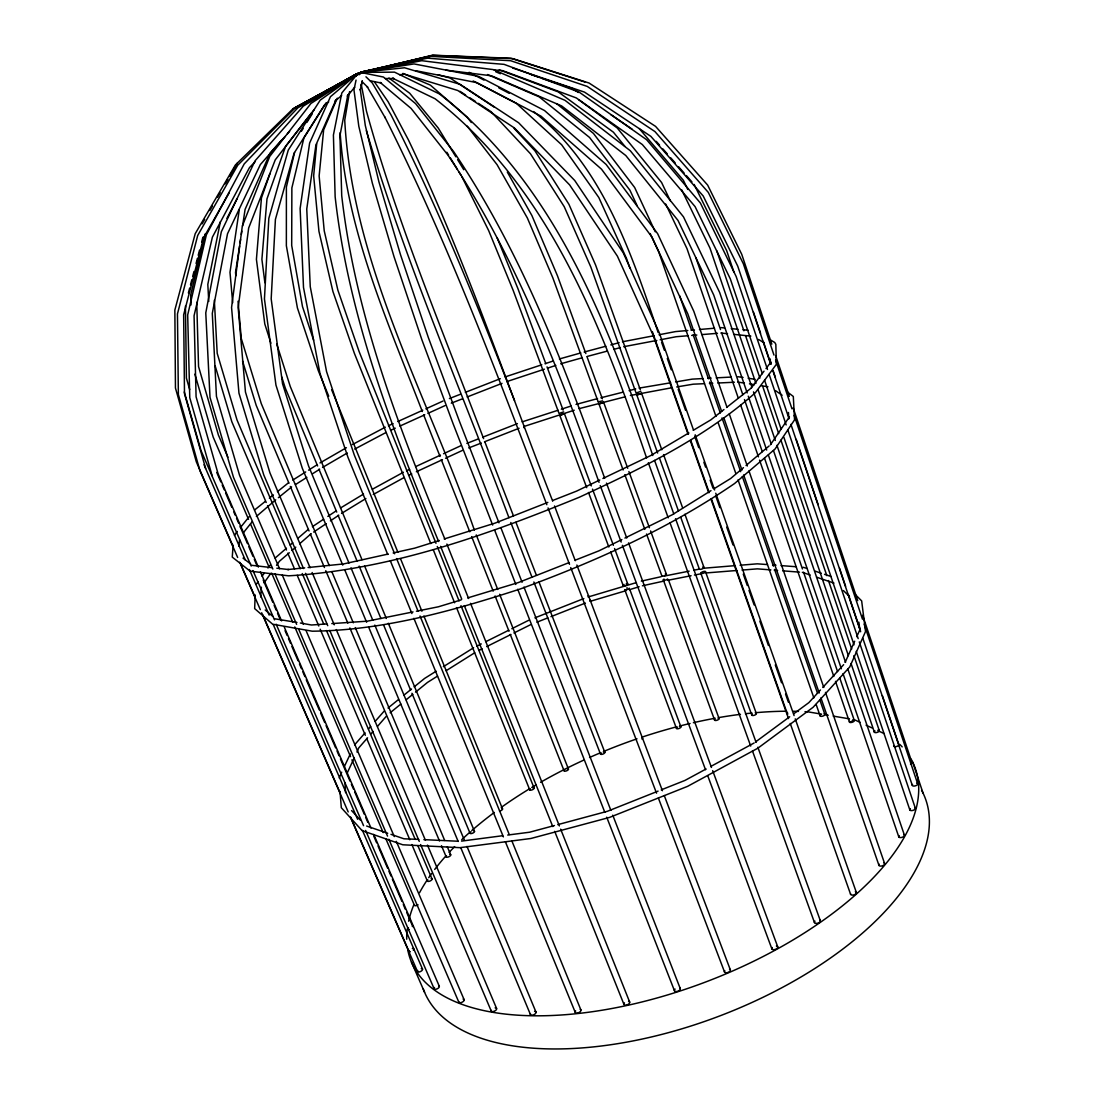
<?xml version="1.0" encoding="UTF-8"?>
<svg xmlns="http://www.w3.org/2000/svg" width="1104" height="1104" viewBox="0 0 1104 1104"><rect width="100%" height="100%" fill="white"/><g stroke="black" fill="none" stroke-linecap="round" stroke-linejoin="round"><path stroke-width="1.5" d="M260.696 596.947L261.372 587.204M255.162 594.918L254.665 608.608L272.647 624.202L312.197 631.198C383.681 630.467 452.902 610.719 520.426 588.915C595.318 561.536 668.569 528.719 734.56 483.538L775.077 449.011L794.549 419.851L793.307 396.474L786.917 391.603M564.42 413.683L559.797 415.435L564.42 413.683L591.289 485.912M339.245 777.989L341.688 772.179M316.682 143.879L313.66 175.922L318.946 231.329L332.911 291.456L354.37 353.308L430.822 543.61M238.795 546.301L239.582 539.856M233.137 545.169L232.254 557.12L250.125 571.141L288.53 575.819C389.684 569.968 486.312 535.205 579.324 497.242C641.272 468.538 703.745 438.454 755.274 392.831L776.374 364.334L775.836 344.351L774.746 342.488L770.413 339.922M239.32 209.429L229.991 272.274L232.682 302.744M239.568 246.082L235.525 272.467L235.828 275.848M240.065 242.742L240.575 239.402M241.321 234.407L241.817 231.067M242.576 226.058L245.088 209.387L270.135 153.042L281.368 140.332M349.568 91.604L344.738 120.17C352.466 265.319 427.745 395.536 474.361 530.113M220.372 221.697L207.814 284.404L208.753 301.42M362.236 80.978L361.312 85.532L361.325 84.773L366.418 110.993C397.15 222.994 442.538 330.206 483.607 438.633M362.153 81.075L360.249 90.086L360.249 89.272L365.286 125.428L378.948 181.967L400.476 254.61L428.352 337.562L459.568 421.645L498.967 522.841M356.054 80.081L353.97 89.921L358.814 126.311L372.352 183.195L394.004 256.625L421.935 339.894L453.178 423.936L492.66 525.062M641.59 393.355L636.815 395.053L641.59 393.355L661.807 449.77M205.178 233.924L190.73 294.823L191.033 304.939M294.561 152.559L286.391 187.004L286.364 245.737L297.404 307.906L318.311 370.696L328.73 396.212M640.872 391.327L636.097 393.038L590.806 266.989L564.254 206.724L530.486 153.801L491.059 111.683L478.336 103.348M226.927 218.385L237.043 198.734M188.384 292.974L189.667 288.047M190.523 284.763L191.848 279.698M192.689 276.414L193.973 271.501M196.084 263.456L197.395 258.377M198.209 255.245L199.534 250.18M201.632 242.135L202.915 237.208M584.872 82L510.959 58.264L432.464 55.2L362.429 72.271A3.119 2.443 78.8 0 0 359.766 73.706M771.806 344.131L741.722 254.279L707.65 185.086L655.569 126.38L589.039 83.021L512.863 58.65L432.878 55.379L362.443 72.188A3.119 2.484 81.8 0 0 360.042 73.223M269.997 173.563L261.441 197.989L256.418 259.357L264.781 323.927L270.935 343.192M234.448 535.343L237.263 531.438M337.258 98.201L323.651 129.817L319.139 175.922L324.217 230.764L337.852 290.076L359.076 351.458L435.983 543.306M845.126 662.4L854.689 641.231M856.745 636.691L860.168 629.142L859.933 630.467L858.857 622.214M347.153 773.117L354.163 758.062M356.965 752.045L358.703 747.974L367.563 737.803M344.572 766.107L350.313 753.935M603.695 402.463L598.989 404.036L603.64 402.311L627.734 468.303M602.591 400.876L598.368 401.842M229.094 193.007L203.536 237.871L183.65 314.806L184.492 393.714L205.62 468.455M202.101 223.864L204.682 219.42M209.829 210.519L212.41 206.075M217.557 197.188L220.138 192.745M225.285 183.857L227.866 179.414M229.577 176.447L237.305 163.116M301.392 131.252L303.214 128.326M306.843 122.475L312.308 113.712M326.246 102.631L303.931 137.876L291.87 187.915L291.691 245.447L302.496 306.622L313.619 340.184M770.385 444.884L789.415 416.829L788.794 418.899L788.477 412.496M264.077 582.857L270.77 573.418M276.524 565.331L279.395 561.287L289.345 552.773M256.197 584.361L258.157 581.629M262.076 576.191L264.035 573.473M267.955 568.022L269.914 565.303M752.072 386.911L764.023 371.179M766.01 368.557L770.992 362.015L770.371 364.127L770.288 358.993M314.185 109.613L275.255 159.859L248.676 227.976L238.16 307.712L245.447 392.017L269.914 472.816L310.114 567.773M311.273 113.243L285.591 146.308L266.989 198.872L261.896 259.316L264.891 282.762M243.584 532.501L252.112 521.792M256.376 516.451L275.724 499.836M240.506 527.422L249.187 516.686M354.619 744.814L365.065 732.877M354.674 87.202L347.332 96.2L347.87 94.778L339.949 135.654L341.716 195.67C355.364 315.468 399.193 428.628 444.953 539.249M563.675 411.861L559.052 413.462L513.139 290.311L488.686 230.653L461.803 176.516M356.123 75.583L341.798 93.012L333.408 135.047L335.147 196.802C348.588 317.041 392.624 430.588 438.661 541.54M370.889 733.994L373.097 731.455M377.527 726.363L386.386 716.192M368.432 729.04L370.668 726.487M375.153 721.381L384.123 711.155M285.094 136.454L260.365 164.565L227.521 233.744L212.299 313.426L216.439 396.35L239.568 475.327L279.602 568.808M287.344 133.901L289.593 131.335M820.451 689.972L808.846 702.641L793.79 713.722M822.77 687.447L843.649 664.663M255.397 161.419L249.449 167.656L212.396 237.153L194.069 315.744L196.084 396.805L218.081 473.754L258.364 567.083M751.079 388.222L751.617 387.752L726.584 407.459M291.925 550.51L295.789 547.142M299.639 543.761L311.231 533.646M275.172 558.017L286.46 548.233M290.214 544.976L292.726 542.795M297.749 538.448L308.168 529.478M341.619 95.524L335.147 101.057L335.947 99.912L315.91 145.038L306.76 209.015L310.252 286.681L326.563 371.62L354.246 454.889L394.625 553.78M300.205 105.418L356.371 74.092M357.254 73.94L330.455 96.71L309.617 143.065L300.122 208.477L303.503 287.454L319.953 373.29L347.912 457.194L387.752 554.512M743.461 467.668L730.641 478.515L713.86 488.865M746.028 465.488L769.102 445.975M390.154 712.756L400.835 704.076M406.175 699.743L412.855 694.319M415.518 692.153L427.538 682.382L437.543 676.103M278.36 497.697L291.608 486.974M388.042 707.995L398.489 699.55M403.705 695.327L411.544 688.993M414.152 686.881L424.598 678.436L436.135 671.204M254.596 509.979L265.319 501.368M269.348 498.139L273.364 494.909M277.394 491.68L288.517 482.765M723.948 409.543L710.769 419.906L693.243 430.325M755.509 741.971L789.691 716.758M328.675 101.954L324.521 104.949L294.078 153.208L275.407 219.42L271.184 298.867L282.541 383.737L308.527 465.902L348.974 563.012M356.84 74.092L320.229 100.119L288.254 150.13L268.824 218.344L264.449 298.963L275.959 385.13L302.289 468.206L342.751 565.096M523.917 427.731L523.931 426.875M313.633 532.059L326.204 523.655M330.4 520.853L338.776 515.251M341.564 513.388L365.893 498.539M312.391 526.677L323.624 519.211M327.833 516.41L336.265 510.807M340.487 508.006L363.533 494.081M356.509 74.216L310.942 103.445L269.749 156.395L242.314 226.099L231.564 307.478L238.961 393.19L263.787 474.982L303.503 568.56M849.997 722.43L853.751 720.029M295.486 484.559L306.871 477.356M312.57 473.74L319.677 469.241M322.534 467.434L347.263 453.013M292.808 480.061L305.698 471.946M308.554 470.152L317.152 464.743M320.008 462.935L346.38 447.727M446.113 670.721L474.692 652.781M443.353 666.692L473.644 647.731M710.99 490.645L672.239 514.768L624.919 538.062M357.02 73.816L303.352 106.081L255.079 160.784L221.311 231.812L205.772 312.915L210.008 397.343L233.496 477.37L272.854 569.043M688.855 432.92L650.877 455.483L602.894 478.487M356.344 74.161L297.928 107.778L244.232 163.889L206.393 234.779L187.68 314.971L189.764 397.702L212.161 475.824M322.975 93.233L325.915 91.563M334.691 86.54L356.647 73.968M754.142 742.978L710.659 766.521M292.643 109.144L356.399 74.506A3.119 2.429 56.6 0 1 359.407 73.996M295.858 107.254L356.164 74.175L294.216 108.882L237.746 165.2L197.713 235.456L177.454 313.936L178.365 394.514L199.893 470.525L237.65 557.465M373.249 494.495L404.105 477.549M372.393 489.238L403.415 472.264M706.118 768.977L684.977 780.418L661.227 789.871M354.715 449.066L386.014 432.506M352.369 444.567L385.31 427.193M479.136 650.366L482.172 648.862M486.712 646.585L510.931 634.496M513.953 632.978L530.61 624.671M476.693 646.213L481.275 643.936M485.857 641.645L508.765 630.232M511.814 628.714L528.609 620.338M621.869 539.566L598.961 550.827L575.225 560.183M599.803 479.978L576.592 491.114L552.607 500.526M406.507 470.842L409.584 469.407M415.766 466.564L440.468 455.138M443.56 453.716L460.547 445.864M408.659 475.327L411.723 473.906M416.346 471.767L442.469 459.664M445.547 458.243L462.452 450.418M388.429 425.771L393.121 423.66M397.799 421.535L422.763 410.233M425.882 408.825L443.035 401.042M390.609 430.312L395.26 428.186M399.924 426.075L424.778 414.8M427.883 413.393L444.967 405.637M658.067 791.126L607.407 811.288L557.755 824.647M568.891 562.667L518.245 582.608L467.737 597.899M534.916 617.854L583.837 598.561M536.861 622.201L547.819 617.881M550.951 616.653L585.382 603.074M466.868 443.394L477.922 439.075M482.655 437.225L517.39 423.632M468.745 447.948L481.33 443.035M484.477 441.793L519.073 428.269M547.819 502.403L495.061 523.117L444.208 538.959M449.397 398.558L460.534 394.211M465.308 392.348L500.319 378.7M451.301 403.153L462.397 398.834M467.158 396.971L502.016 383.364M505.094 376.919L541.816 364.775M545.003 363.727L552.994 361.077M559.383 358.966L580.828 352.921M506.819 381.598L544.382 369.191M547.653 368.115L555.823 365.41M560.722 363.796L582.222 357.765M522.178 421.866L558.086 410.246M561.343 409.184L571.141 406.01M576.026 404.423L597.54 398.627M523.848 426.517L574.232 410.219M579.117 408.646L625.402 396.75M439.282 540.491L414.676 548.164L393.162 552.938M461.21 599.872L438.398 606.786L416.429 611.23M588.639 596.836L636.415 582.595M641.355 581.118L661.13 576.702M590.143 601.349L626.092 590.654M629.363 589.688L639.161 586.762M642.431 585.796L664.166 581.021M554.456 825.53L529.63 832.209L507.702 835.052M584.154 352.038L605.82 346.242M610.816 344.903L619.137 342.668M587.204 356.44L607.117 351.141M613.755 349.375L620.393 347.594M600.866 397.785L622.463 392.32M629.114 390.637L635.766 388.953M630.37 395.494L671.756 387.766M362.181 71.857L425.482 57.242M359.117 73.954A3.119 2.705 80.6 0 1 362.043 72.34A3.119 0.745 76.2 0 1 362.83 72.091L431.14 56.373L510.628 60.706L587.245 86.416L654.92 131.555L708.285 192.386L743.337 263.746L773.959 355.06M388.194 554.042L343.51 563.951L308.057 567.525M361.905 71.953L393.01 65.122M362.167 71.926L427.565 58.153L504.045 64.349L579.2 92.156L646.585 139.697L700.405 203.053L736.147 276.497L767.473 369.467M413.048 611.92L367.397 621.166L331.807 623.608M361.546 72.077L379.804 68.448M664.429 576.04L689.144 571.141M694.085 570.161L699.039 569.181M667.52 580.359L691.076 575.722M694.444 575.06L701.178 573.735M622.477 341.771L654.037 335.713M659.019 334.76L675.634 331.573L687.792 330.51M361.877 72.036L421.756 60.692L493.143 69.58L565 100.326L630.343 150.779L683.5 216.881L719.656 292.477L751.824 386.98M623.705 346.711L656.811 340.446M660.123 339.811L676.214 336.72L688.247 335.726M639.078 388.111L670.652 382.784M675.634 381.943L692.249 379.127L702.779 378.562M676.724 386.938L693.284 384.178L704.462 383.681M361.753 72.119L369.937 70.766M362.071 72.077L414.028 63.922L478.612 76.383L544.479 110.51L606.124 164.455L657.625 233.662L693.823 311.314L727.025 407.404M461.541 841.11L502.568 835.728M361.712 72.229L404.602 67.772L460.037 84.318L518.632 122.779L574.729 180.49L623.236 252.816L659.171 332.525L693.478 429.925M304.676 567.856L287.785 569.554L288.475 569.54L276.828 568.201M399.565 74.727L404.657 74.216L457.774 90.5L514.436 127.995L569.636 184.92L617.398 256.156L652.988 334.954L688.013 434.107M691.132 330.234L694.471 329.944M699.481 329.503L714.509 328.205M691.684 335.437L696.831 335.023M701.992 334.595L717.462 333.311M703.979 568.201L734.919 565.662M740.08 565.234L757.275 563.827L767.473 564.586M706.243 572.935L736.934 570.478M742.04 570.078L757.385 568.85L770.868 569.899M326.715 623.953L311.466 625.002L300.329 623.015M707.802 378.299L711.155 378.12M716.192 377.858L731.276 377.071M709.444 383.433L712.77 383.281M717.752 383.033L734.367 382.232M361.298 72.395L394.514 72.146L439.447 93.95C554.015 182.381 607.807 322.865 652.795 455.538M385.489 78.55L393.949 78.522L392.555 78.205L435.086 98.767C548.536 186.88 601.735 326.301 646.585 457.925M418.747 839.399L403.954 838.792L390.982 834.348M423.881 839.633L458.119 841.248M447.023 56.663L450.432 56.828M772.565 564.972L775.974 565.22M781.066 565.607L796.357 566.752M774.235 570.161L777.602 570.437M782.653 570.823L799.503 572.148M494.164 69.952L502.679 70.656L576.316 97.939L642.335 144.541L695.078 206.6L730.324 278.898L762.353 373.649M721.188 327.626L724.541 327.957M731.262 328.619L737.969 329.268M743.006 329.765L748.043 330.248M720.898 333.022L727.55 333.712M734.201 334.402L750.817 336.127M251.878 565.331L271.846 567.635M445.699 70.118L491.418 75.79L561.632 105.929L625.789 155.526L678.008 220.441L713.722 295.003L747.173 392.927M737.983 376.726L743.075 377.485M748.153 378.258L754.943 379.265M803.16 567.263L806.914 568.422M737.693 382.067L744.413 383.116M749.45 383.902L754.487 384.689M761.208 385.738L767.929 386.773M275.006 618.82L296.948 622.449M821.542 714.136L808.211 711.887A269.928 125.994 -21 0 0 804.995 711.694M824.881 714.702L828.221 715.268M833.216 716.11L849.5 718.856M415.697 70.697L476.845 82.634L541.001 116.155L601.487 169.16L651.967 237.112L687.82 313.922L721.657 411.53M363.202 72.947L383.447 77.045L415.546 103.583L453.565 151.51C521.212 251.602 564.323 365.148 604.688 478.267M370.24 80.758L381.473 83.104L380.107 82.414L411.088 108.413L447.893 155.057C515.43 255.424 558.472 369.136 599.044 482.351M438.067 74.699L450.142 78.039L494.537 107.336M512.67 68.006L584.499 92.115L650.849 136.358L703.193 195.974L737.734 266.133L770.62 363.975M814.931 571.099L821.348 573.252M824.55 574.328L830.967 576.481M531.134 74.617L539.125 77.308M542.326 78.398L572.7 88.651L578.358 92.501M802.332 572.327L810.239 575.018M816.56 577.171L833.948 583.091M366.638 826.04L387.725 833.244M499.215 69.842L558.224 91.88L613.41 132.204L624.933 146.418M402.891 73.402L430.353 85.118L467.185 117.162L471.325 122.544M487.526 74.548L539.152 96.848L589.564 137.476L629.929 190.219L637.146 205.703M495.668 71.719L500.319 73.747M854.303 719.67L860.182 722.416M866.074 725.162L871.953 727.909M878.053 730.751L884.138 733.594M473.147 80.951L516.424 103.403L561.646 144.762L598.81 197.506L626.479 258.419L629.929 268.175M469.131 72.312L483.994 80.095M498.842 87.878L509.234 93.343M758.503 339.425L764.134 342.847M459.954 91.301L465.612 95.013M469.849 97.787L475.507 101.499M362.457 71.788L362.678 72.16A3.119 2.153 79.8 0 0 360.346 73.637M610.885 114.692L632.095 129.168M775.422 390.581L782.129 395.246M388.912 78.053L409.722 93.247L438.219 128.023L455.855 156.782M578.606 99.65L617.205 127.954L661.6 182.505L670.294 200.79M243.046 558.155L250.691 563.992M556.623 103.624L593.414 133.391L634.648 187.487L655.265 231.785M265.222 610.001L272.647 616.267M533.577 111.559C602.522 165.835 631.088 252.457 658.163 332.539M365.948 76.797L372.255 82.91L390.954 114.775C438.15 207.331 476.997 303.835 514.533 400.614M855.393 594.628L861.658 600.893L865.536 631.516L849.749 666.94L813.11 707.278L757.827 748.222L687.613 786.338L609.532 817.415L530.886 838.488L459.926 847.665L402.781 844.781L362.098 830.622L341.315 807.728L340.004 791.375M843.401 590.571L849.487 596.505M362.071 81.627L367.701 87.23L367.149 86.623L385.227 117.797L384.896 117.134C447.934 242.314 497.117 373.814 546.811 504.694M514.022 128.271L534.888 150.737L568.919 204.295L595.608 265.057L640.292 389.712M351.583 810.557L360.497 820.258M656.245 141.353L659.585 145.162M662.938 148.957L667.396 154.036M670.735 157.831L675.206 162.895M678.546 166.704L684.121 173.038M686.357 175.577L691.932 181.912M639.244 128.575L683.362 180.283L687.792 189.419M467.227 126.146L497.076 164.689L527.367 218.012L552.759 277.656L598.313 402.173M374.27 81.613L388.249 101.941L408.287 139.656C464.494 256.763 505.356 380.369 552.69 501.133M446.83 152.255L448.597 155.112M450.349 157.969L457.401 169.381M459.167 172.238L460.92 175.094M457.608 159.652L463.777 169.712M507.316 172.072L531.88 215.515L557.451 275.765L585.838 353.542M694.154 184.451L726.667 250.649L733.815 271.832M681.637 189.736L709.982 248.11L755.923 383.405M665.684 204.033L686.992 248.648L738.355 398.309M650.159 233.551L658.826 252.126L715.972 416.443M204.033 464.756L245.295 560.045M249.394 569.512L269.169 615.121M273.281 624.616L357.627 819.292M362.429 830.374L422.487 969.008M233.344 547.087L196.333 461.845L175.453 388.028L174.86 310.031L195.201 233.717L235.4 164.965L293.209 108.592L356.371 74.603A3.119 2.498 58.9 0 1 359.476 73.816M240.203 562.874L255.286 597.595M262.821 614.969L340.294 793.334M350.575 817.015L408.853 951.193M239.72 562.212L260.309 609.629M261.689 612.789L348.188 811.951M350.934 818.285L417.533 971.603M411.447 962.067L424.571 992.261M260.42 571.831L281.589 620.876M284.321 627.196L371.027 828.097M373.759 834.431L439.309 986.286M216.743 472.415L220.841 481.91M222.208 485.07L224.25 489.817M225.616 492.991L231.771 507.233M233.827 511.98L235.193 515.154M236.56 518.314L238.602 523.061M239.968 526.235L247.489 543.637M248.855 546.811L252.954 556.306M254.32 559.466L257.053 565.8M263.207 580.042L272.771 602.204M274.137 605.378L276.193 610.126M277.559 613.286L280.292 619.62M285.08 630.701L287.123 635.449M288.489 638.609L290.545 643.37M291.911 646.53L298.066 660.772M299.432 663.946L301.475 668.693M302.841 671.853L304.897 676.6M306.263 679.774L319.249 709.844M320.615 713.005L324.714 722.513M326.08 725.673L335.644 747.836M337.01 750.996L339.066 755.743M340.432 758.917L349.996 781.08M351.362 784.24L353.418 788.987M354.784 792.161L364.348 814.31M365.714 817.484L367.77 822.232M373.911 836.473L376.657 842.807M378.023 845.981L387.587 868.13M388.953 871.304L391.009 876.052M392.375 879.212L401.939 901.375M403.305 904.549L405.347 909.296M406.727 912.456L412.868 926.698A2.663 1.187 -25.4 0 0 412.303 926.311M251.215 566.048L201.011 450.556L184.285 391.934M252.94 570.547L274.51 619.882M276.179 624.229L363.561 825.682M365.617 830.443L434.12 988.742M274.896 573.776L296.603 624.353M298.646 629.087L387.532 836.114M388.884 839.275L458.781 1002.059M248.538 519.322L213.169 437.046L194.884 374.146M250.58 524.069L268.934 566.794M271.667 573.128L292.739 622.173M294.782 626.92L350.548 756.654M351.914 759.828L383.198 832.609M385.917 838.93L414.483 905.39M282.32 575.143L303.352 624.271M306.07 630.605L394.266 836.584M396.308 841.331L464.163 999.769M227.921 457.249L218.426 435.114L198.554 366.542L196.733 302.358M266.216 502.499L231.826 421.742L215.101 365.7M267.568 505.673L286.447 549.999M287.785 553.173L294.533 569.002M297.224 575.336L318.808 626.009M320.16 629.183L365.327 735.278M366.68 738.438L409.832 839.785M411.861 844.532L427.358 880.964M312.128 572.521L334.25 624.823M336.265 629.57L425.454 840.337M427.469 845.098L496.538 1008.325M305.518 573.321L327.736 625.664M329.751 630.425L419.272 841.4M420.61 844.574L491.28 1011.126M300.233 568.781L237.029 420.003L217.198 353.308L214.342 300.205M302.248 573.528L323.776 624.174M326.467 630.508L415.228 839.426M417.905 845.761L432.037 878.991M329.282 565.607L261.248 403.553L241.279 338.514L238.036 301.254M331.959 571.969L353.294 622.808M355.295 627.569L444.691 840.461M447.355 846.823L450.694 854.758M288.986 483.262L256.211 405.375L242.535 360.994M290.324 486.45L309.051 530.955M310.39 534.143L324.438 567.525M325.777 570.699L347.857 623.167M349.858 627.928L439.489 840.958M441.503 845.719L446.182 856.842M344.738 569.857L366.625 622.27M368.626 627.044L458.174 841.469M460.823 847.817L530.472 1014.604M350.962 567.787L372.835 620.324M374.822 625.099L464.329 840.034M466.978 846.395L535.937 1011.968M361.988 559.687L290.269 386.497L276.773 344.144M364.624 566.048L386.331 618.475M388.304 623.249L474.499 831.395M317.621 465.998L285.315 388.125L281.713 376.892M318.946 469.172L336.748 512.09M338.072 515.264L357.199 561.356M359.173 566.117L380.935 618.557M383.571 624.919L410.605 690.083M411.93 693.257L469.973 833.106M390.374 560.901L411.93 613.548M413.89 618.323L503.383 836.887M505.342 841.676L575.253 1012.368M497.214 237.967L517.845 288.434L545.818 363.671M331.614 389.671L397.895 552.262M400.49 558.638L421.935 611.23M423.895 616.018L502.527 808.887M396.584 558.569L418.071 611.202M420.031 615.991L509.248 834.5M511.856 840.889L580.897 1009.953M433.389 550.013L454.586 602.784M456.518 607.586L529.754 789.898M440.593 546.342L461.748 599.182M464.301 605.585L552.759 826.565M554.691 831.367L623.912 1004.295M437.267 546.508L459.057 600.866M460.975 605.654L534.046 787.925M446.872 544.065L468.607 598.52M470.525 603.322L559.383 825.944M560.653 829.159L629.694 1002.128M422.321 411.53C387.559 321.347 346.504 230.391 340.156 132.687M423.591 414.745L440.041 456.435M441.296 459.65L469.78 531.811M471.67 536.613L493.184 591.137M495.089 595.953L509.013 631.24M510.269 634.441L564.061 770.744M476.266 534.929L497.725 589.467M499.629 594.269L568.45 769.088M494.537 529.879L515.844 584.444M517.721 589.26L604.84 812.378M606.717 817.195L674.392 990.55M500.843 527.657L522.095 582.263M523.972 587.093L610.885 810.364M612.748 815.18L680.285 988.66M484.849 441.848L513.443 515.83M515.927 522.275L536.434 575.35M538.918 581.78L604.813 752.279M508.93 517.666C460.892 388.925 405.554 262.573 366.349 130.7M510.807 522.482L531.976 577.171M533.853 581.987L600.493 754.073M554.525 505.963L575.281 560.722M576.868 565.041L662.428 790.712M664.263 795.556L730.268 969.643M548.039 507.923L569.498 564.323M570.727 567.553L656.535 793.183M658.37 798.026L724.569 972.086M547.018 366.873L563.095 410.095M592.489 489.127L613.382 545.307M614.569 548.509L627.707 583.823M629.832 589.55L680.864 726.763M559.797 415.435L586.707 487.651M588.501 492.467L608.842 547.018M610.636 551.834L623.194 585.534M676.462 728.419L624.726 589.646A2.415 0.787 -20.3 0 0 627.017 589.619A2.415 0.787 -20.3 0 0 629.252 588.156M606.469 483.11L626.755 538.034M628.549 542.892L711.473 767.432M712.673 770.661L777.699 946.749M600.245 485.581L621.179 542.078M622.38 545.307L705.511 769.709M707.899 776.167L771.889 948.916M598.989 404.036L623.125 469.987M624.823 474.651L644.846 529.396M646.544 534.032L661.876 575.943M663.325 579.904L714.647 720.194M587.024 356.785L602.37 398.834M628.894 471.518L649.414 527.726M650.587 530.941L666.416 574.301M668.527 580.069L719.09 718.621M654.548 460.396L673.799 513.884M675.551 518.742L756.102 742.371M757.855 747.242L820.313 920.639M648.338 462.783L668.224 517.817M669.976 522.675L750.706 746.069M752.459 750.927L814.462 922.53M663.545 454.6L682.603 507.799M684.922 514.243L703.979 567.428M705.497 571.637A2.456 0.814 -19.4 0 1 702.199 573.528A2.456 0.814 -19.4 0 1 701.799 572.176A2.456 0.814 -19.4 0 1 705.497 571.637L756.337 713.529M636.815 395.053L657.653 453.054M659.392 457.884L678.491 511.055M680.809 517.486L699.329 569.043M700.833 573.252L751.783 715.061M695.189 434.797L714.633 489.983M715.765 493.226L794.093 715.613M795.239 718.856L856.4 892.543M661.586 342.268L664.442 350.368M667.299 358.483L671.301 369.826M678.16 389.284L685.584 410.371M694.72 436.315L698.722 447.658M703.869 462.259L705.58 467.116M710.148 480.102L713.005 488.203M715.861 496.317L719.863 507.661M726.722 527.119L733.001 544.962M743.282 574.149L747.284 585.493M748.995 590.364L754.142 604.951M759.856 621.166L768.425 645.495M775.284 664.953L781.563 682.783M785.565 694.14L788.422 702.254M652.326 331.586L688.51 434.024M690.8 440.524L709.182 492.563M711.487 499.063L787.29 713.695M690.317 440.62L708.685 492.632M710.99 499.132L788.518 718.594M790.243 723.465L850.549 894.157M723.92 418.043L741.957 470.111M743.654 474.982L819.223 692.995M820.907 697.88L878.991 865.453M679.636 295.734L691.504 329.944M693.188 334.829L708.451 378.81M709.582 382.067L720.319 413.02M722.016 417.905L740.66 471.67M742.357 476.555L773.449 566.159M774.566 569.416L817.526 693.215M819.789 699.729L824.867 714.398M718.235 422.942L735.775 473.381M738.038 479.895L813.869 697.907M816.132 704.407L820.093 715.806M729.275 413.917L747.284 466.026M748.967 470.911L823.805 687.488M825.488 692.374L884.566 863.369M740.591 404.809L758.462 456.877M759.566 460.12L833.824 676.49M835.507 681.361L849.459 722.03M748.277 396.184L766.673 450.046M768.343 454.945L841.372 668.762M843.042 673.647L898.78 836.86M695.962 257.867L720.498 329.53M721.602 332.787L742.799 394.68M744.469 399.565L762.298 451.688M764.534 458.201L802.442 568.946M803.56 572.217L837.563 671.563M839.799 678.077L854.289 720.415M758.075 389.74L775.298 440.455M776.954 445.34L848.369 655.61M851.046 663.504L874.382 732.214M753.494 391.865L771.241 444.001M773.462 450.529L845.567 662.331M847.789 668.858L904.369 835.038M764.561 380.176L781.135 429.194M783.895 437.363L854.027 644.833M856.235 651.374L909.806 809.839M716.8 250.815L743.889 330.8M745.545 335.685L759.925 378.134M762.685 386.29L778.72 433.624M780.928 440.151L826.813 575.626M828.469 580.525L851.681 649.069M853.889 655.597L879.322 730.682M753.439 312.059L760.573 333.284M763.306 341.44L770.992 364.292M773.186 370.82L775.381 377.347M796.232 439.378L818.174 504.666M839.578 568.312L845.609 586.265M848.355 594.435L860.43 630.343M882.372 695.63L898.835 744.593M772.814 370.502L788.739 417.85M790.933 424.378L860.651 631.75M862.845 638.278L912.249 785.234M769.129 374.366L786.172 424.93M787.814 429.829L858.181 638.623M859.285 641.893L915.354 808.266M912.649 762.077L923.041 793.072M775.643 355.557L789.319 396.405M793.155 407.831L857.725 600.604M862.638 615.301L911.89 762.326M775.588 359.959L791.996 408.866M794.176 415.394L862.5 619.22M864.142 624.119L917.714 783.923M189.681 389.574L186.41 378.092L185.458 306.015M344.959 782.819L345.593 792.658M357.903 74.423A3.105 3.008 79.5 0 1 361.864 72.919M589.922 599.941A2.401 0.787 -20.7 0 1 589.991 600.742M641.824 737.776A2.346 0.952 -20.6 0 1 642.031 739.128M587.99 595.815A2.401 0.773 -20.7 0 1 588.101 596.947M755.895 713.156A2.401 0.994 -18.9 0 1 755.605 714.633A2.401 0.994 -18.9 0 1 752.5 715.489A2.401 0.994 -18.9 0 1 752.252 714.164M702.613 567.166A2.47 0.814 -19.4 0 1 703.855 567.842A2.47 0.814 -19.4 0 1 701.068 569.25A2.47 0.814 -19.4 0 1 699.343 568.808M358.496 74.189A3.105 2.898 82.4 0 1 361.615 72.491M626.658 588.073A2.415 0.787 -20.3 0 1 627.251 587.88M679.443 726.418A2.36 0.952 -20.1 0 1 680.602 727.522A2.36 0.952 -20.1 0 1 677.235 728.792A2.36 0.952 -20.1 0 1 677.235 727.246M626.299 583.63A2.415 0.787 -20.3 0 1 627.389 584.485A2.415 0.787 -20.3 0 1 623.939 585.796A2.415 0.787 -20.3 0 1 624.05 584.485M667.616 578.979A2.429 0.8 -19.8 0 1 664.208 580.304A2.429 0.8 -19.8 0 1 664.015 579.089M717.917 718.083A2.374 0.966 -19.5 0 1 718.801 719.215A2.374 0.966 -19.5 0 1 715.737 720.498A2.374 0.966 -19.5 0 1 714.84 719.366M665.284 573.942A2.429 0.8 -19.8 0 1 666.264 574.646A2.429 0.8 -19.8 0 1 663.683 575.984A2.429 0.8 -19.8 0 1 661.807 575.75M911.131 759.152A269.928 125.994 -21 0 1 706.657 981.608A269.928 125.994 -21 0 1 408.011 950.986M406.714 939.242A269.928 125.994 -21 0 1 407.279 928.878M408.618 921.219A269.928 125.994 -21 0 1 413.572 905.432M419.548 892.694A269.928 125.994 -21 0 1 426.889 880.426M428.725 877.68A269.928 125.994 -21 0 1 431.636 873.554M434.7 869.441A269.928 125.994 -21 0 1 445.919 855.917M449.093 852.426A269.928 125.994 -21 0 1 454.655 846.616M461.748 839.675A269.928 125.994 -21 0 1 469.228 832.802M471.794 830.539A269.928 125.994 -21 0 1 494.33 812.434M501.23 807.41A269.928 125.994 -21 0 1 528.954 789.153M531.88 787.387A269.928 125.994 -21 0 1 536.199 784.834M540.574 782.294A269.928 125.994 -21 0 1 583.423 760.27M589.536 757.496A269.928 125.994 -21 0 1 600.424 752.79M603.571 751.465A269.928 125.994 -21 0 1 637.008 738.824M641.824 737.196A269.928 125.994 -21 0 1 676.752 726.791M680.092 725.921A269.928 125.994 -21 0 1 690.055 723.479M693.367 722.706A269.928 125.994 -21 0 1 715.213 718.221M718.607 717.614A269.928 125.994 -21 0 1 740.467 714.329M745.435 713.736A269.928 125.994 -21 0 1 751.976 713.046M755.219 712.742A269.928 125.994 -21 0 1 786.669 711.224M793.445 711.266A269.928 125.994 -21 0 1 798.454 711.404M899.774 744.4A269.928 125.994 -21 0 1 902.189 746.897M921.564 790.202A268.493 129.996 -21 0 1 727.895 1012.754A268.493 129.996 -21 0 1 423.329 989.087M903.693 834.5A2.939 1.449 -16.3 0 1 903.652 836.528A2.939 1.449 -16.3 0 1 899.801 837.522A2.939 1.449 -16.3 0 1 899.18 835.645M360.953 73.402A3.119 1.753 78.5 0 1 363.271 72.436A3.119 1.242 76.4 0 0 361.698 72.464M852.702 719.946A2.553 1.09 -17.3 0 1 854.192 721.036A2.553 1.09 -17.3 0 1 851.046 722.499A2.553 1.09 -17.3 0 1 849.569 721.423M878.025 729.979A2.608 1.145 -16.9 0 1 878.894 731.469A2.608 1.145 -16.9 0 1 875.21 732.614A2.608 1.145 -16.9 0 1 874.989 730.931M679.76 987.942A3.105 1.67 -21.7 0 1 679.236 990.44A3.105 1.67 -21.7 0 1 675.248 991.42A3.105 1.67 -21.7 0 1 675.082 989.087M357.296 74.796A3.091 3.008 52.9 0 1 361.284 73.278M914.802 807.7A2.884 1.38 -16.1 0 1 914.457 809.701A2.884 1.38 -16.1 0 1 910.676 810.515A2.884 1.38 -16.1 0 1 910.372 808.652M361.657 72.588A3.119 1.297 77.5 0 1 363.244 72.436A3.119 2.098 77.6 0 0 360.401 73.457M898.822 744.91A2.677 1.201 -16.5 0 1 895.882 746.649A2.677 1.201 -16.5 0 1 893.702 745.752M603.322 752.003A2.346 0.952 -21.2 0 1 604.606 753.025A2.346 0.952 -21.2 0 1 601.307 754.405A2.346 0.952 -21.2 0 1 601.169 752.914M357.351 74.644A3.105 3.008 60.8 0 1 361.325 73.112M916.831 783.164A2.815 1.325 -16.1 0 1 917.134 784.93A2.815 1.325 -16.1 0 1 913.505 786.048A2.815 1.325 -16.1 0 1 912.566 784.475M363.106 72.478A3.119 0.814 76.8 0 0 362.084 72.409A3.119 2.746 84.6 0 0 359.062 74.134M412.372 948.529A2.732 1.242 -25.7 0 1 413.324 950.268M410.343 951.745A2.732 1.242 -25.7 0 1 409.046 950.434M883.793 862.845A2.995 1.518 -16.7 0 1 884.042 864.901A2.995 1.518 -16.7 0 1 880.164 866.06A2.995 1.518 -16.7 0 1 879.239 864.211M418.043 904.797A2.594 1.132 -25 0 1 415.38 905.708A2.594 1.132 -25 0 1 414.455 904.769M358.165 74.479A3.119 1.67 59.7 0 0 355.943 75.928A3.119 2.084 58.4 0 1 355.971 75.251A3.119 0.828 61.8 0 1 356.744 74.368M824.039 713.86A2.498 1.049 -17.8 0 1 824.302 715.337A2.498 1.049 -17.8 0 1 820.921 716.33A2.498 1.049 -17.8 0 1 820.658 714.854M361.008 73.237A3.119 1.697 76.9 0 1 363.271 72.436M628.549 1001.314A3.091 1.656 -22.9 0 1 629.142 1003.591A3.091 1.656 -22.9 0 1 625.057 1005.123A3.091 1.656 -22.9 0 1 624.464 1002.846M357.199 74.299A3.105 2.898 50.8 0 1 360.691 73.513M729.468 969.077A3.105 1.67 -20.5 0 1 729.744 971.368A3.105 1.67 -20.5 0 1 725.783 972.748A3.105 1.67 -20.5 0 1 724.817 970.692M357.834 74.589A3.091 3.022 82 0 1 361.822 73.057M580.221 1009.373A3.064 1.615 -23.9 0 1 580.166 1011.706A3.064 1.615 -23.9 0 1 576.288 1013.058A3.064 1.615 -23.9 0 1 575.667 1010.96M359.324 73.499A3.119 2.705 53.9 0 0 356.771 74.451A3.119 0.718 61.2 0 0 355.999 74.686L356.15 74.617A3.119 2.084 58.4 0 1 359.38 74.699M532.473 787.718A2.374 0.966 -22.4 0 1 533.922 788.67A2.374 0.966 -22.4 0 1 530.624 790.188A2.374 0.966 -22.4 0 1 530.32 788.711M356.813 74.341A3.105 2.746 57.1 0 1 359.38 73.333M819.679 919.991A3.077 1.615 -18.2 0 1 819.458 922.309A3.077 1.615 -18.2 0 1 815.456 923.303A3.077 1.615 -18.2 0 1 814.987 921.15M463.114 999.106A2.926 1.435 -25.7 0 1 463.887 1000.79A2.926 1.435 -25.7 0 1 460.672 1002.68A2.926 1.435 -25.7 0 1 458.781 1001.659M534.612 1011.388A3.036 1.559 -24.8 0 1 535.771 1013.168A3.036 1.559 -24.8 0 1 532.238 1015.169A3.036 1.559 -24.8 0 1 530.472 1013.734M438.674 985.831A2.87 1.38 -25.9 0 1 438.647 987.845A2.87 1.38 -25.9 0 1 435.086 989.267A2.87 1.38 -25.9 0 1 434.493 987.5M357.586 74.686A3.119 1.214 60.6 0 0 356.054 75.872A3.119 1.325 61.5 0 1 357.655 74.534M495.13 1007.855A2.981 1.504 -25.4 0 1 496.496 1009.442A2.981 1.504 -25.4 0 1 493.143 1011.54A2.981 1.504 -25.4 0 1 491.183 1010.326M501.616 808.514A2.401 0.98 -23 0 1 502.279 809.646A2.401 0.98 -23 0 1 499.505 811.067M421.245 968.622A2.801 1.311 -25.9 0 1 422.28 970.168A2.801 1.311 -25.9 0 1 418.775 972.003A2.801 1.311 -25.9 0 1 417.74 970.457M431.153 878.536A2.539 1.09 -24.6 0 1 431.554 880.04A2.539 1.09 -24.6 0 1 428.242 881.42A2.539 1.09 -24.6 0 1 427.855 879.916M409.087 929.402A2.663 1.187 -25.4 0 1 408.411 927.857M776.374 945.99A3.105 1.656 -19.3 0 1 777.313 948.143A3.105 1.656 -19.3 0 1 773.214 949.675A3.105 1.656 -19.3 0 1 772.276 947.522M358.427 74.368A3.105 2.926 87.6 0 1 361.574 72.616M855.352 891.687A3.036 1.573 -17.4 0 1 856.028 893.591A3.036 1.573 -17.4 0 1 852.481 895.109A3.036 1.573 -17.4 0 1 850.577 893.729M911.269 761.87A2.746 1.256 -16.3 0 1 910.496 764.065M449.673 854.413A2.484 1.049 -24.1 0 1 450.377 855.724A2.484 1.049 -24.1 0 1 447.189 857.201A2.484 1.049 -24.1 0 1 446.499 855.89M358.22 74.299A3.119 1.766 61 0 0 355.93 75.941A3.119 2.167 60.2 0 1 355.985 75.21M567.152 768.701A2.346 0.952 -21.8 0 1 568.201 769.778A2.346 0.952 -21.8 0 1 565.027 771.172A2.346 0.952 -21.8 0 1 564.53 769.847M356.882 74.837A3.105 2.926 55.4 0 1 360.746 73.333M474.127 830.995A2.443 1.007 -23.6 0 1 473.478 832.733A2.443 1.007 -23.6 0 1 470.332 833.506A2.443 1.007 -23.6 0 1 470.994 831.781M356.192 74.603A3.119 2.167 60.2 0 1 358.841 74.065M787.87 714.026A2.443 1.021 -18.3 0 1 787.58 712.811"/></g></svg>
